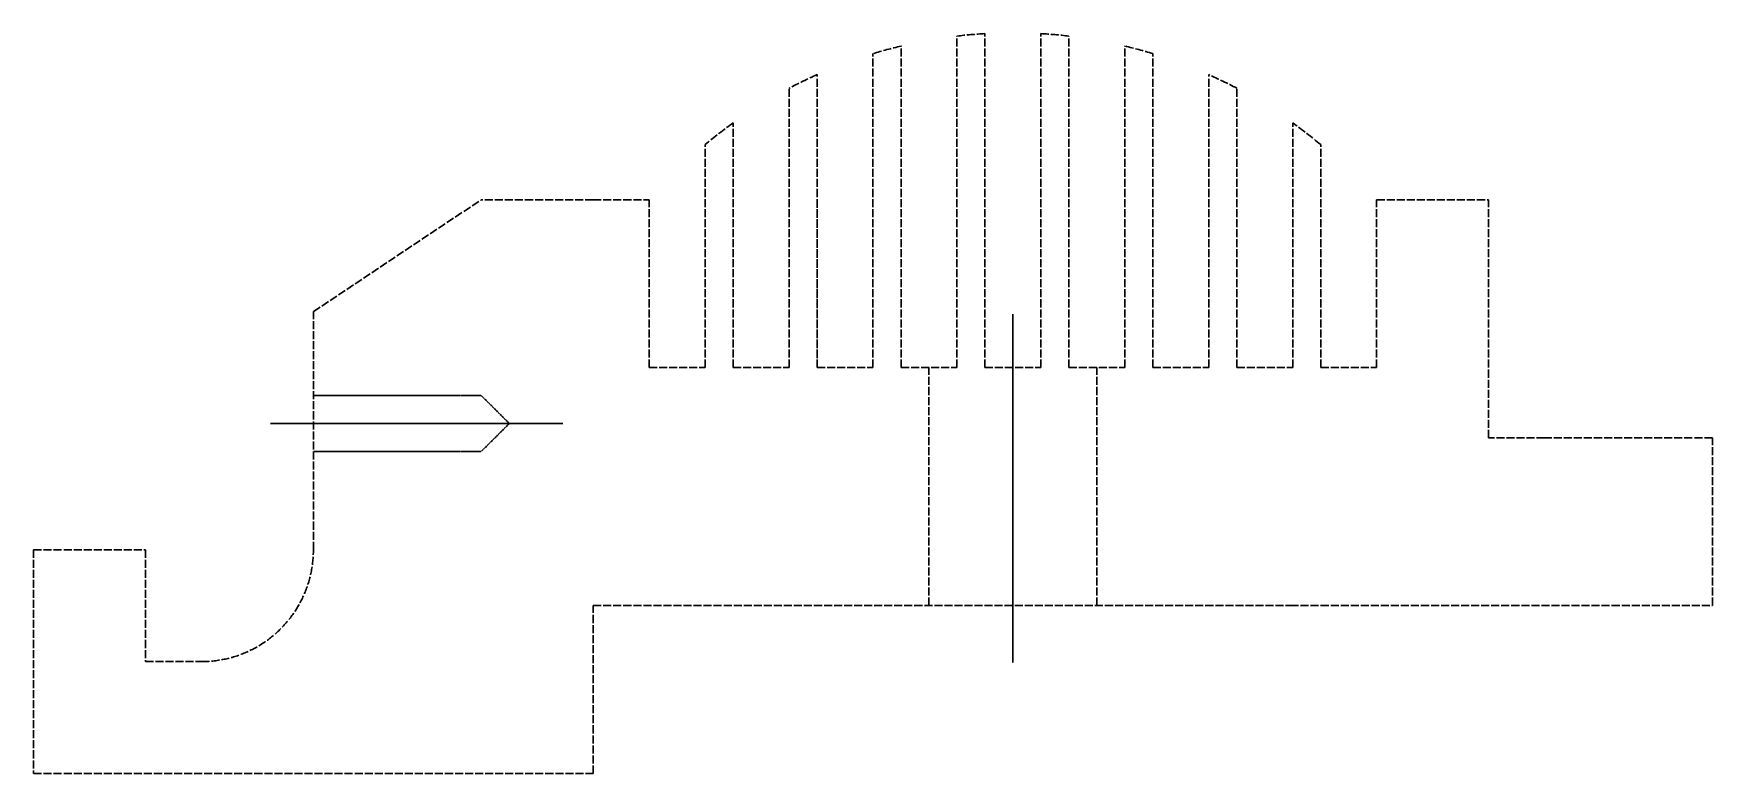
# Model space of a CAD drawing. Header units: inches. Extents: x 937 to 3446, y 614 to 1721.
import ezdxf

# ---------------------------------------------------------------- set-up
doc = ezdxf.new("R2010")
doc.units = ezdxf.units.IN
doc.header["$MEASUREMENT"] = 0
for name, pattern in [('ACAD_ISO02W100', [15, 12, -3]), ('AXESx2', [4, 2.5, -0.5, 0.5, -0.5]), ('CACHE', [0.375, 0.25, -0.125]), ('CACHEx2', [0.75, 0.5, -0.25])]:
    doc.linetypes.add(name, pattern=pattern)
for name, color, linetype, lineweight, plot in [('Contur', 4, 'ACAD_ISO02W100', 30, False), ('Linii interior', 10, 'ACAD_ISO02W100', 30, False), ('Linii punctate', 6, 'ACAD_ISO02W100', 30, False), ('Linii sus', 40, 'ACAD_ISO02W100', 30, False)]:
    doc.layers.add(name, color=color, linetype=linetype, lineweight=lineweight, plot=plot)

msp = doc.modelspace()

# ---------------------------------------------------------------- linework, layer by layer
at = {"layer": 'Contur'}
for p, q in [((1354.8, 1305), (1605.7, 1472.3)), ((1773.1, 1472.3), (1605.7, 1472.3)), ((1773.1, 1472.3), (1856.7, 1472.3)), ((1856.7, 1221.4), (1856.7, 1472.3)), ((2944.2, 1221.4), (2944.2, 1472.3)), ((2944.2, 1472.3), (3111.5, 1472.3)), ((3111.5, 1221.4), (3111.5, 1472.3)), ((1354.8, 948.9), (1354.8, 1305)), ((1856.7, 1221.4), (1940.4, 1221.4)), ((3111.5, 1116.2), (3111.5, 1221.4)), ((3195.2, 1116.2), (3111.5, 1116.2)), ((3446.1, 1116.2), (3195.2, 1116.2)), ((3446.1, 865.3), (3446.1, 1116.2)), ((936.5, 948.9), (1103.8, 948.9)), ((936.5, 948.9), (936.5, 614.3)), ((1103.8, 948.9), (1103.8, 781.6)), ((1773.1, 614.3), (1773.1, 865.3)), ((1773.1, 865.3), (2815.5, 865.3)), ((2815.5, 865.3), (3446.1, 865.3)), ((1103.8, 781.6), (1187.5, 781.6)), ((936.5, 614.3), (1773.1, 614.3))]:
    msp.add_line(p, q, dxfattribs=at)
msp.add_arc((1187.5, 948.9), 167.3, 270, 0, dxfattribs=at)
at = {"layer": 'Linii interior'}
for p, q in [((2275, 865.3), (2275, 1221.4)), ((2525.9, 865.3), (2525.9, 1221.4))]:
    msp.add_line(p, q, dxfattribs=at)
at = {"layer": 'Linii interior', "linetype": 'AXESx2'}
for p, q in [((1605.7, 1179.5), (1647.6, 1137.7)), ((1647.6, 1137.7), (1605.7, 1095.9))]:
    msp.add_line(p, q, dxfattribs=at)
at = {"layer": 'Linii punctate', "linetype": 'CACHEx2'}
for p, q in [((2400.5, 1301.1), (2400.5, 779.7)), ((1290.5, 1137.7), (1727.9, 1137.7))]:
    msp.add_line(p, q, dxfattribs=at)
at = {"layer": 'Linii punctate', "linetype": 'CACHE'}
for p, q in [((1605.7, 1179.5), (1354.8, 1179.5)), ((1605.7, 1095.9), (1354.8, 1095.9))]:
    msp.add_line(p, q, dxfattribs=at)
at = {"layer": 'Linii sus'}
for p, q in [((2316.8, 1221.4), (2316.8, 1717.2)), ((2358.6, 1221.4), (2358.6, 1720.9)), ((2442.3, 1221.4), (2442.3, 1720.9)), ((2484.1, 1221.4), (2484.1, 1717.2)), ((2191.3, 1221.4), (2191.3, 1690.9)), ((2233.2, 1221.4), (2233.2, 1702.3)), ((2567.8, 1221.4), (2567.8, 1702.3)), ((2609.6, 1221.4), (2609.6, 1690.9)), ((2107.7, 1221.4), (2107.7, 1659.6)), ((2693.3, 1221.4), (2693.3, 1659.6)), ((2065.8, 1221.4), (2065.8, 1639.2)), ((2735.1, 1221.4), (2735.1, 1639.2)), ((1982.2, 1221.4), (1982.2, 1587.4)), ((2818.7, 1221.4), (2818.7, 1587.4)), ((1940.4, 1221.4), (1940.4, 1554.9)), ((2860.6, 1221.4), (2860.6, 1554.9)), ((2107.7, 1472.3), (2107.7, 1221.4)), ((1982.2, 1221.4), (2065.8, 1221.4)), ((2107.7, 1221.4), (2191.3, 1221.4)), ((2233.2, 1221.4), (2316.8, 1221.4)), ((2358.6, 1221.4), (2442.3, 1221.4)), ((2484.1, 1221.4), (2567.8, 1221.4)), ((2609.6, 1221.4), (2693.3, 1221.4)), ((2735.1, 1221.4), (2818.7, 1221.4)), ((2860.6, 1221.4), (2944.2, 1221.4))]:
    msp.add_line(p, q, dxfattribs=at)
for start, end in [(93.3455, 96.7025), (83.2975, 86.6545), (103.4989, 106.9648), (73.0352, 76.5011), (114.1104, 117.8302), (62.1698, 65.8896), (125.7018, 129.9354), (50.0646, 54.2982)]:
    msp.add_arc((2400.5, 1005.3), 716.7, start, end, dxfattribs=at)

doc.saveas('drawing.dxf')
